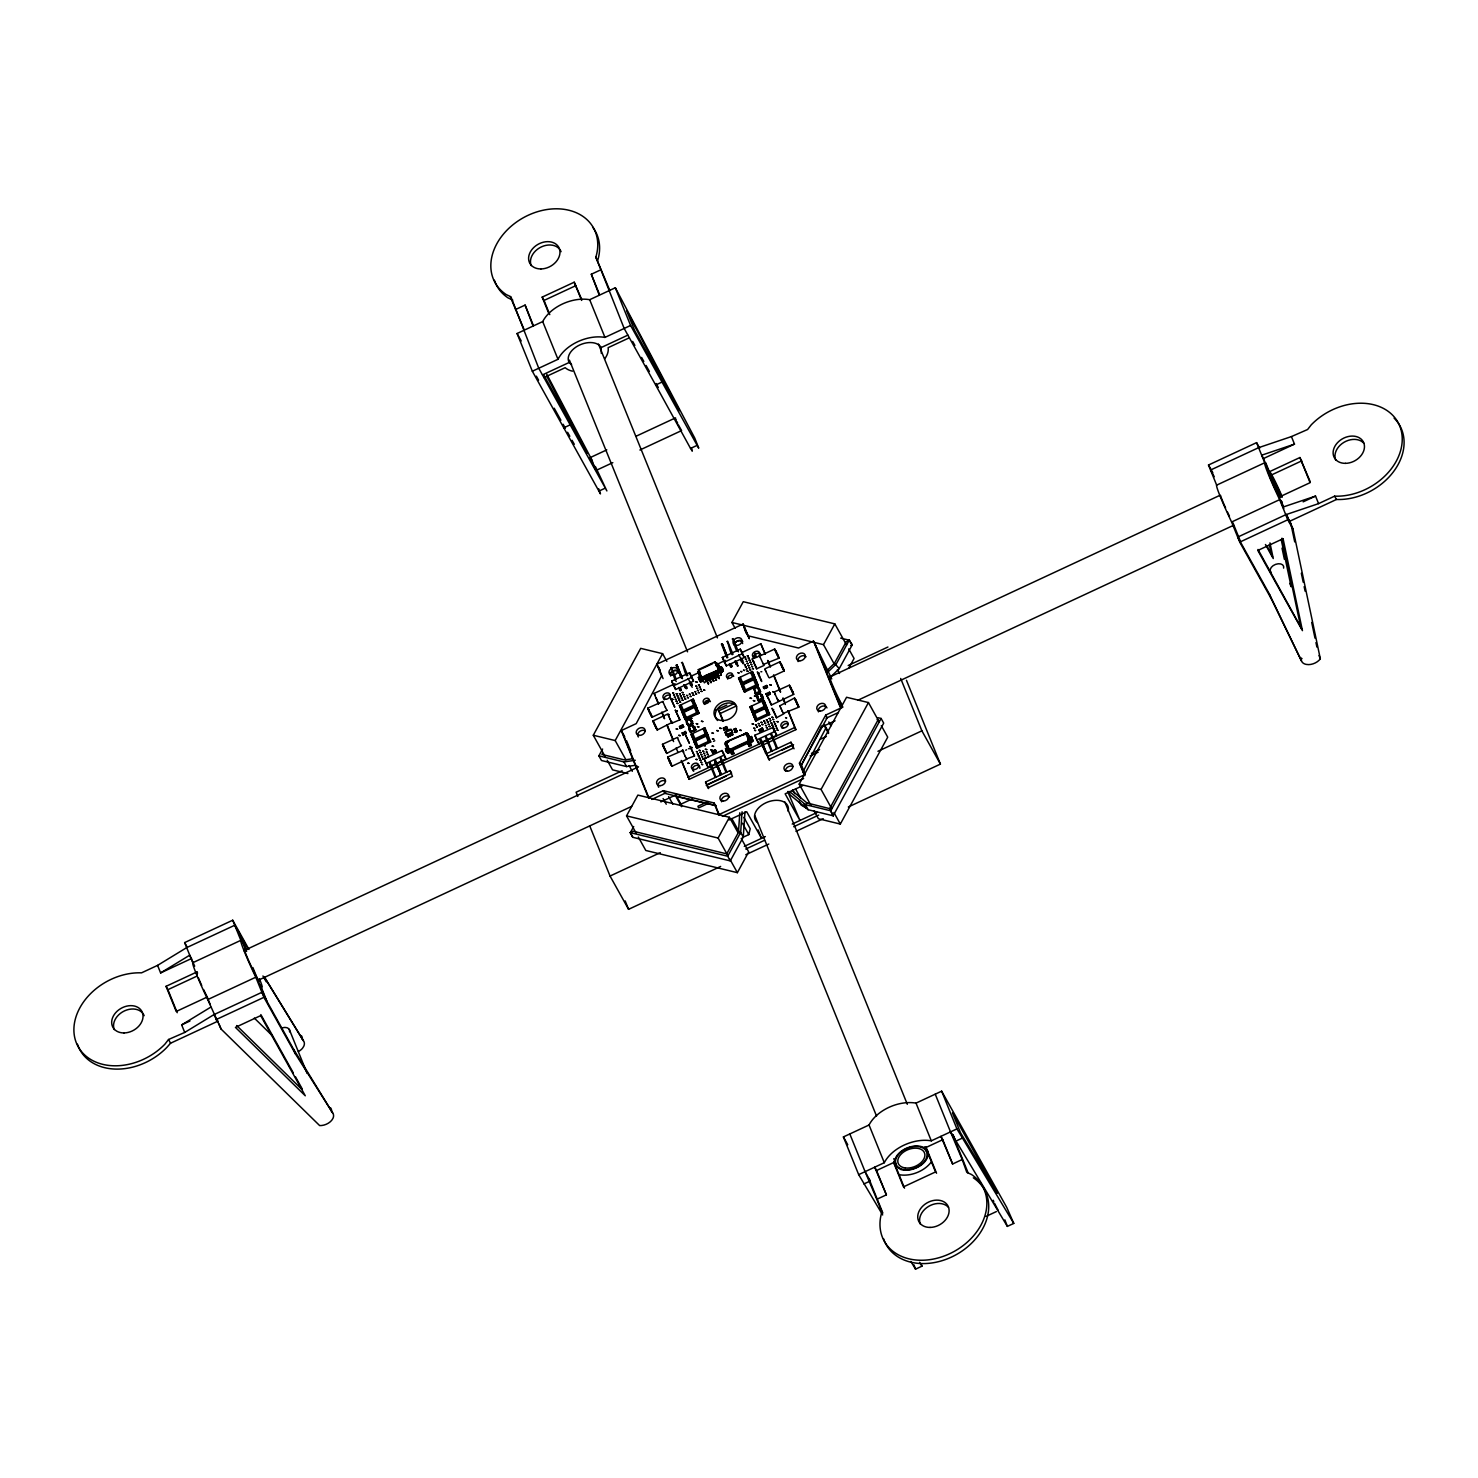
<?xml version="1.0" encoding="UTF-8"?>
<svg xmlns="http://www.w3.org/2000/svg" width="1478" height="1478" viewBox="0 0 1478 1478"><rect width="100%" height="100%" fill="white"/><g stroke="black" fill="none" stroke-linecap="round" stroke-linejoin="round"><path stroke-width="1.5" d="M691.944 724.719C693.441 715.555 681.783 718.862 688.545 725.439L689.395 725.92M758.731 699.759L759.784 700.72L762.352 698.669L759.988 693.33L756.773 694.826L758.085 696.526M706.299 679.862C712.581 691.445 703.159 673.709 705.856 677.589M708.96 678.624L711.288 682.466L708.978 676.942L709.44 678.106L711.361 677.22L710.9 676.037L713.948 681.229L710.881 674.393M713.56 674.799L716.202 680.176L715.056 675.779M716.978 674.892L719.287 678.735L716.22 671.899M739.794 812.771L738.464 832.354L726.733 853.878L633.194 831.227L630.164 832.631L632.769 837.287L730.28 860.898L743.268 837.102L744.967 811.828M730.28 860.898L727.693 856.242L740.681 832.428L742.067 811.773M719.971 672.102C724.608 673.395 723.426 664.416 719.176 668.887M721.172 670.569L722.65 669.682L722.834 671.418M749.42 741.125L750.196 742.861L751.803 742.122L750.879 739.831L752.302 738.501L750.732 739.554L752.284 740.145L748.441 742.122L747.85 741.069L749.697 744.838L748.681 745.3L747.462 742.289L732.072 749.457L733.938 753.595L731.85 754.574L725.199 743.028L726.529 743.212M752.21 739.536C750.048 742.824 750.842 742.991 752.561 739.499M700.48 677.571L701.071 676.499M717.347 664.287L716.775 665.34M717.199 665.155L717.569 664.176M728.34 746.261L726.733 747.018L727.509 748.736L728.303 747.572M728.913 749.013L728.34 747.757L727.028 748.699L729.042 752.708L730.317 751.12M746.778 735.416L746.87 732.94L746.076 734.104M746.057 733.716L746.667 735.176L747.258 734.104M601.324 353.427L601.195 347.552A17.699 11.381 -22 0 0 579.616 345.021A17.699 11.381 -22 0 0 569.159 362.479L542.463 374.895M686.679 722.927L687.307 722.483M688.36 726.012L687.473 723.444M688.083 725.384L691.963 723.259M689.265 729.319L689.801 729.171M689.339 728.654L689.413 728.248M690.596 732.441L690.54 730.465M689.986 730.243C687.529 735.323 699.87 727.194 693.256 726.455M754.445 690.152L754.297 688.877M755.646 694.05L755.591 692.073M755.073 691.741L755.11 691.445M760.209 691.131L755.092 693.81L754.704 691.002M757.179 697.006L757.235 696.674M757.457 697.671L758.362 698.891M757.715 699.334L758.417 700.868M757.826 698.595L757.475 699.704M758.454 700.258L762.962 697.93M758.75 700.849L757.734 700.424M742.362 837.583L748.773 834.608L750.214 828.752L743.859 817.352M717.698 664.509L716.239 663.696L717.975 667.335M721.837 669.608C723.998 667.539 719.195 670.753 721.837 669.608L721.005 666.855M753.041 740.921L751.341 736.487L752.912 741.088M679.64 795.164L678.79 797.085L715.906 805.436M801.187 765.549L822.027 725.68M802.794 772.107L826.054 727.73M605.075 756.403L593.288 735.25L640.695 648.362L662.587 653.664L666.855 661.368M635.614 765.253L626.561 766.583L601.472 760.505L598.886 755.849L602.599 749.032M602.414 753.503L601.897 754.445L624.566 759.932L633.157 758.676M625.896 759.784L615.181 740.552L662.587 653.664M636.187 833.186L626.543 815.874L637.886 795.09L729.43 817.279L738.002 832.65M735.139 628.242L731.924 622.478L743.268 601.694L834.811 623.882L846.598 645.036M633.692 826.516L630.459 832.447L632.769 837.287M685.681 750.196L686.605 749.771M713.486 741.365L714.779 740.755M772.606 727.01L773.567 727.231L754.833 735.231L756.736 739.905L758.805 743.637L776.707 735.287L772.735 726.88L776.707 735.287M773.327 729.375L774.417 729.116L773.751 729.855M834.183 663.881L823.486 644.648L834.811 623.882M727.73 855.356L718.105 838.044L729.43 817.279M826.368 671.067L834.46 663.271L846.155 641.84L849.462 640.251L852.049 644.925L850.663 645.572M829.62 677.885L839.245 668.647L852.27 644.777L849.129 640.38L836.197 664.084L826.627 673.284M638.33 837.028L645.812 850.478L737.374 872.667L748.699 851.882L741.199 838.414M848.926 667.927L854.081 658.486L848.723 648.879M714.022 802.96L718.77 814.692L804.198 774.897L799.45 763.165L825.685 715.093L840.631 708.128L813.473 641.082L798.526 648.029L747.868 635.762L743.101 624.03L656.823 664.213L661.59 675.945L636.205 723.629L621.259 730.594L648.399 797.64L663.363 790.675L714.022 802.96L715.5 805.621L664.841 793.353L663.363 790.675M810.942 805.288L799.173 784.134L846.561 697.265L868.454 702.567L879.151 721.8M831.763 808.669L821.066 789.437L868.454 702.567M788.458 791.487L790.25 795.035L808.115 809.722L833.259 815.819L829.657 808.632L878.08 719.878L877.082 719.638M830.618 811.016L881.11 718.456L878.117 717.735M814.156 811.053L818.424 818.757L840.317 824.059L887.724 737.171L881.294 725.643M700.35 677.238L697.967 671.973L699.297 672.139M700.554 677.09L701.089 678.624L701.662 677.571M747.129 734.677L746.445 733.162M218.079 1021.095L170.561 1043.228L168.547 1039.496L164.908 1044.17A56.312 43.01 -29.1 0 1 75.618 1040.881A56.312 43.01 -29.1 0 1 141.555 972.838L157.573 965.374L186.69 947.62L234.743 925.246L247.768 948.654M722.613 671.529L722.724 669.516L721.319 670.846M730.28 751.508C726.548 755.35 723.296 748.496 728.395 748.662M749.217 738.815L751.341 737.947L750.916 736.672M829.657 808.632L807.006 802.96L805.51 804.679L808.115 809.722M757.364 697.819L758.731 700.72M706.429 680.213L706.576 680.508C708.461 683.206 706.447 677.866 703.916 677.275L720.414 669.626L719.86 668.296L718.714 668.832L721.209 674.984L706.133 681.34L704.914 678.827L717.624 672.915L717.458 674.374M702.918 680.619C699.39 682.245 698.724 681.303 702.383 680.619M729.818 751.545L727.786 752.45L727.028 751.378M687.603 724.257L687.048 723.851M757.604 697.598L756.718 697.912L756.958 695.99M668.278 714.595L669.22 714.595M753.115 661.368L753.651 661.35M760.856 671.733L761.817 671.733M758.971 673.488L758.011 673.247L758.935 672.823M688.526 748.699L689.487 748.681M717.199 675.428L718.493 676.24M157.573 965.374L160.622 972.912L189.738 955.176L194.69 966.169M168.547 1039.496L184.713 1032.438L181.665 1024.882L210.781 1007.146M184.713 1032.438L213.83 1014.684L261.902 992.311L293.365 1048.863L332.661 1112.934A10.771 6.928 -22 0 1 332.938 1118.403L331.682 1120.342A10.771 6.928 -22 0 1 319.654 1125.589L221.053 1029.021L207.733 999.59A34.456 2.088 65 0 1 192.787 962.714L184.639 942.594L232.711 920.221L248.988 949.467M752.524 741.365L752.117 739.868M755.609 694.124L755.627 693.274M595.542 466.845L606.885 490.936L538.749 368.244L510.908 296.745L506.233 294.584A56.312 43.01 -29.1 0 1 530.805 214.107A56.312 43.01 -29.1 0 1 595.837 257.19L609.767 290.353M515.489 309.549L525.096 305.078L533.299 325.326M548.744 313.318L542.186 297.115L574.221 282.206L581.815 299.701M599.292 295.212L591.311 274.243L600.918 269.772L595.837 257.19M542.186 297.115L544.033 300.44L576.069 285.531M598.756 488.849L600.474 493.911L532.339 371.237L517.078 333.511L542.703 321.576A34.456 22.152 -22 0 1 589.685 299.701L615.328 287.767L694.808 438.19L698.724 448.167L630.589 325.474L615.328 287.767M532.339 371.237L557.982 359.302A34.456 22.152 -22 0 1 604.964 337.409L630.589 325.474M601.195 347.552L627.891 335.118M543.941 377.574L565.169 367.689A24.387 15.667 -22 0 0 572.503 371.181M629.369 337.778L608.142 347.663A24.387 15.667 -22 0 1 604.65 358.951M563.82 427.789L570.231 424.814M600.918 269.772L624.178 328.467L655.659 385.019L662.07 382.045M612.816 462.632L596.151 470.392L593.011 464.739L590.128 457.626L606.793 449.866M635.965 436.287L675.557 417.849M639.9 450.014L681.58 430.597L678.439 424.962M598.701 491.195L605.112 488.22M655.659 385.019L690.54 448.425L696.951 445.451M670.642 667.686C671.991 666.412 673.469 678.679 676.24 681.543M680.878 677.035L676.869 664.786L682.282 677.977M681.487 662.643C682.818 661.368 684.129 672.989 686.9 675.834M726.973 657.932L722.169 643.687L726.714 654.754M726.788 641.544C728.1 640.27 729.43 651.89 732.201 654.736M732.22 639.013C733.494 637.757 734.307 648.103 737.023 650.893M676.056 665.155L677.109 665.211M721.356 644.057L722.409 644.112M671.659 681.099L689.561 672.749L691.63 676.481L693.533 681.155L675.631 689.487L671.659 681.099L675.631 689.487M722.372 657.47L740.275 649.138L742.344 652.851L744.247 657.544L726.345 665.876L722.372 657.47L726.345 665.876M706.133 681.34L704.341 682.836L698.281 669.663L715.149 661.793L716.848 665.506M712.544 663.696L699.648 669.7L699.149 671.215L698.281 669.663M716.017 663.363L714.391 662.828M658.338 703.916L654.107 693.441L675.021 683.704M691.759 675.908L700.129 672.01M716.497 664.675L725.236 660.315M741.974 652.519L760.819 643.761L765.382 654.255M697.967 671.973L701.126 679.252L699.112 679.51L700.978 678.993L701.459 680.102L699.445 680.36L701.311 679.825M715.629 665.543L716.701 665.045M673.543 685.774L691.464 677.441L693.533 681.155M724.275 662.162L742.178 653.812L744.247 657.544M700.092 674.578L699.057 671.862M718.049 667.686L719.416 670.273M699.999 681.561L698.577 677.293L700.572 681.709M716.368 663.511L718.086 667.797M700.055 677.275L701.2 676.739M719.583 666.596L720.119 667.927L718.493 668.573L716.978 663.105M734.788 661.128L738.316 665.821M741.014 658.209L742.935 663.677M687.898 678.476L692.129 685.293M703.085 680.065L701.81 681.635L699.796 677.645L700.941 677.109L700.868 678.735M735.619 660.962L737.504 666.19M705.394 675.594L716.442 670.772M700.332 678.975L701.939 678.236M704.101 677.367L701.976 678.513L701.089 676.887M708.11 675.391C711.398 688.951 709.68 672.065 707.888 676.942M710.124 674.744L711.306 675.354L710.77 674.134M713.449 672.896L715.075 677.829L713.449 672.896L713.449 674.855M715.463 672.25L716.701 674.725L714.779 675.631L714.317 674.448M708.368 675.852L707.74 676.499M704.988 677.681L705.431 676.628M708.461 676.111L708.609 676.407M710.216 674.966L711.158 674.91M716.627 672.675L715.666 672.712L716.867 673.266M702.493 679.51L704.581 678.531L703.731 676.702M716.294 670.513L717.273 672.619L719.361 671.64L718.437 669.46L719.897 669.22M720.192 671.492L721.356 670.957M706.78 679.344L710.124 679.289M712.119 676.869L714.04 675.982M720.285 673.044L721.892 672.287L720.839 669.737M707.482 679.252L714.742 675.852M752.247 658.634L756.348 656.712L754.759 652.814M714.539 676.665L714.872 677.386M648.436 709.68L647.826 708.11L662.828 701.44M760.339 657.692L759.71 656.066L774.712 649.008L776.061 651.355M714.816 677.367L714.65 676.887M707.075 681.561L707.426 680.49M713.061 678.513L710.77 676.093M708.184 683.908L707.629 683.113L708.609 683.704M710.863 682.67L710.29 681.875L711.288 682.466M712.969 680.619L713.523 681.413M716.202 680.176L715.629 679.381L716.627 679.972M713.375 681.155L711.639 675.686M718.308 678.143L716.978 673.211M651.17 715.611L652.057 717.236L667.095 710.29M778.185 655.918L779.035 658.172L763.849 664.25M752.93 660.26L752.191 659.243L756.607 668.813L764.2 665.359L763.387 664.158M693.182 699.112L696.083 705.8L682.282 712.211L679.381 705.542L693.182 699.112L693.903 700.424L692.184 701.237L692.831 699.464L695.565 705.856L694.364 706.595M738.575 677.94L752.376 671.511L753.096 672.841L755.276 678.199L741.476 684.628L738.575 677.94L741.476 684.628M751.304 673.488L752.598 672.896L752.025 671.862L754.759 678.254L754.186 677.22M653.867 723.13L652.999 720.876L667.945 713.911L668.647 714.89M765.512 670.458L764.883 668.85L779.885 661.793L781.234 664.139M1289.259 519.868L1292.991 529.069L1320.334 658.818A10.771 6.928 -22 0 1 1308.64 664.62L1306.164 664.398A10.771 6.928 -22 0 1 1301.508 660.98L1271.228 598.682L1239.746 542.13L1231.599 522.011A34.456 2.088 65 0 1 1216.653 485.135L1208.505 465.016L1256.577 442.643L1259.681 448.222M681.543 710.9L695.344 704.47L696.083 705.8M740.737 683.316L754.537 676.887L755.276 678.199M682.06 710.844L684 711.417M696.193 706.558L699.094 713.246L685.293 719.675L682.393 712.987L696.193 706.558L696.932 707.888L695.122 708.535L696.415 707.925L695.842 706.909L698.595 713.301L697.376 714.04M741.586 685.404L755.387 678.975L756.126 680.286L758.288 685.644L744.487 692.073L741.586 685.404L744.487 692.073M655.548 726.825L657.23 730.021L672.12 722.372M769.262 677.903L784.208 670.938L783.358 668.703M672.176 723.056L679.862 719.804L675.335 710.216L679.862 719.804M684.573 718.345L698.373 711.934L699.094 713.246M743.748 690.762L757.567 684.332L758.288 685.644M1214.251 476.71L1210.556 470.041L1258.609 447.668L1291.421 436.583L1307.605 429.507L1311.245 424.833A56.312 43.01 -29.1 0 1 1400.516 428.121A56.312 43.01 -29.1 0 1 1334.597 496.165L1318.579 503.629L1285.768 514.714L1237.696 537.105L1269.177 593.657L1301.508 660.98M746.224 691.279L744.838 691.722L742.104 685.349L742.677 686.365M756.57 686.457L757.789 685.7L755.036 679.307L755.609 680.342M757.623 686.993C749.069 692.277 758.51 682.781 757.9 688.526M754.094 688.379L757.512 686.79M689.986 718.992C682.43 723.832 690.411 715.925 690.244 720.525M686.568 721.19L688.342 725.901M690.411 719.398L692.831 722.206L692.092 721.504M754.482 689.856L754.999 692.461M758.325 688.064L758.916 687.935M690.669 720.063L691.279 719.952M758.583 688.785L759.47 688.785M763.276 686.956C772.458 682.393 756.81 691.408 767.581 687.307L766.694 685.367C769.336 687.307 762.703 690.263 763.424 686.974M682.781 724.941L679.363 726.529L680.249 728.469L683.667 726.88L682.781 724.941L679.769 727.01M758.971 689.653L760.56 691.759M691.316 721.652L692.461 721.338M715.463 710.382L726.862 705.061M760.006 690.171L759.378 690.318M683.667 726.88L680.249 728.469L679.825 726.4M691.704 722.576L692.923 723.758M682.393 725.218L683.52 726.862M755.757 693.034L757.032 693.903L759.6 692.72L757.235 686.513M723.056 721.412L718.77 710.826L734.437 703.528M756.071 693.237L759.6 691.852L756.182 693.441L754.02 688.009M688.434 725.255L691.963 723.851L688.545 725.439L686.365 720.026M760.653 691.778L758.971 689.025M693.016 723.777L691.981 722.613M692.461 725.181L694.531 731.111L691.131 731.832C685.256 729.522 692.221 721.449 692.831 726.917M1294.488 444.121L1261.658 455.206L1263.505 458.531L1294.488 444.121L1291.421 436.583M160.622 972.912L191.586 958.501M692.572 725.384L689.154 726.973M756.865 695.196L759.988 693.33M689.154 727.582L690.281 730.705M692.997 725.79L694.789 727.01M760.8 694.198L761.724 696.471M718.77 710.826L720.248 713.486L735.915 706.188M761.078 694.882L761.687 694.752M761.854 694.734L762.593 695.436L761.447 695.805M685.367 731.333L686.254 733.273L682.836 734.862L681.949 732.922L685.275 732.127M693.644 727.379L693.274 725.827M766.047 693.755L769.798 692.776L766.047 693.755L771.368 705.024L793.704 694.364L793.095 692.794M693.903 728.044L694.512 727.933M694.678 727.897L694.734 728.728M762.5 696.323L762.814 697.21M1216.653 485.135L1264.725 462.762L1256.577 442.643M766.583 695.103L770.334 694.106L766.916 695.713L766.195 693.773M192.787 962.714L240.84 940.341L232.711 920.221M663.345 746.538L662.477 744.302L677.534 737.356M774.675 693.053L774.324 691.963L789.381 685.201L790.73 687.547M688.951 726.4L691.02 731.628L694.549 730.243L689.579 718.53M758.824 700.055L761.891 698.041M695.695 729.319L696.064 730.187L693.921 727.416M704.821 727.86L707.722 734.529L693.921 740.958L691.02 734.27L704.821 727.86L705.542 729.171L703.75 729.818M749.937 706.817L763.738 700.387L764.477 701.699L766.639 707.057L752.838 713.486L749.937 706.817L752.838 713.486M691.519 734.233L692.812 733.624L694.993 738.982L693.699 739.591L694.272 740.607L691.519 734.233L692.092 735.25M704.47 728.192L703.085 728.654L705.339 734.16L707.205 734.584L704.47 728.192L706.632 733.568M753.189 713.153L750.454 706.761L751.655 706.004L753.909 711.509L752.616 712.119L754.574 712.692M763.96 701.754L762.02 701.182L764.274 706.706L766.121 707.112L764.92 707.87M750.676 708.128L752.394 707.334M762.74 702.512L764.477 701.699M622.146 770.777L576.106 792.226L577.806 796.42M848.169 665.525L887.945 647.013M693.182 739.647L706.983 733.217L707.722 734.529M752.099 712.174L765.918 705.745L766.639 707.057M1263.505 458.531L1268.937 471.944L1299.919 457.533L1310.247 481.81M829.047 677.349L1219.609 495.481M210.301 1004.726L207.197 997.059L176.233 1011.469L166.053 986.325L197.017 971.914M243.778 950.705L638.514 766.879M665.451 751.101L666.707 753.429L681.524 745.614M726.64 726.548L727.509 728.488L724.091 730.077L723.222 728.137C732.109 726.178 720.174 726.843 724.516 729.873M752.949 714.262L766.749 707.833L767.488 709.144L769.668 714.521L755.849 720.95L752.949 714.262L755.849 720.95M707.833 735.305L710.733 741.993L696.932 748.404L694.032 741.734L707.833 735.305L708.572 736.617L706.761 737.282M753.466 714.207L754.759 713.597L756.939 718.973L755.627 719.564L756.2 720.599L753.466 714.207L754.039 715.241M766.398 708.184L765.105 708.793L767.285 714.151L769.151 714.576L766.398 708.184L766.971 709.2M727.102 727.989L724.091 730.077M765.77 709.957L767.488 709.144M1279.375 497.402A17.699 1.072 65 0 1 1269.713 476.304A17.699 1.072 65 0 1 1270.803 475.269L1301.767 460.859M166.053 986.325L167.901 989.669L196.814 976.201M668.869 760.154L667.65 757.069L682.947 750.454M779.848 705.819L794.554 697.986L795.515 699.63M726.4 733.827C721.781 731.739 732.737 726.566 731.739 731.351M725.181 732.497L731.37 729.615M725.292 732.7L726.585 731.481M729.984 730.501L731.481 729.818M733.993 729.153L736.173 729.282L733.993 729.153L735.416 732.423L737.116 731.628L735.711 728.358M696.193 747.092L710.013 740.663L710.733 741.993M735.767 728.506L734.123 729.485L736.044 728.95M755.129 719.62L768.929 713.19L769.668 714.521M695.842 741.069L698.004 746.445L696.711 747.037L697.283 748.071L694.549 741.679L695.122 742.695M709.662 741.014L707.482 735.656L710.234 742.048L708.368 741.623L706.188 736.247M734.418 730.021L736.026 728.968M726.271 735.176L732.46 732.294L732.571 733.365L727.231 735.841L726.104 734.658L732.46 732.294M737.116 731.628L734.935 731.499L735.416 732.423M734.972 731.555L736.691 730.76M735.083 731.832L736.949 731.222M735.342 732.275L736.986 731.296M727.823 736.709L728.802 736.598L727.952 737.005M729.855 735.767L730.834 735.656L729.984 736.062M731.998 735.12L732.866 734.714L731.148 733.421M671.012 764.588L671.973 766.232L686.827 759.249M795.718 699.815L798.877 707.131L783.673 713.227M686.586 758.916L694.512 755.997L690.078 746.427L694.512 755.997M774.971 713.708L772.015 708.202L776.449 717.772L783.876 713.8M745.466 732.626L749.586 742.252L747.942 741.716L730.538 749.808L730.058 751.341L725.92 741.734L745.91 733.439M728.303 741.291L743.822 734.4M728.451 741.568L725.92 741.734M726.603 742.861L728.691 741.901M726.954 745.152L725.809 745.688L725.255 744.339L726.862 743.6M749.642 739.369L747.997 733.753L746.667 735.176M725.199 743.028L726.696 744.469M711.971 751.323C721.153 746.778 705.505 755.794 716.276 751.674L715.389 749.734M726.806 744.727L727.324 745.651M762.593 728.672L763.276 730.04L759.858 731.628L758.99 729.689L762.408 728.1L759.396 730.169M747.388 735.638L748.552 735.102L750.03 737.762M712.525 752.671L716.276 751.674M759.526 731.037L763.276 730.04L762.334 728.211M747.813 737.263L749.494 736.413M747.886 737.411L748.884 738.298L746.87 732.94M704.101 758.842L722.003 750.51L724.072 754.223L725.975 758.916L708.073 767.248L704.101 758.842L708.073 767.248M749.18 738.63L747.85 738.464L751.397 745.466L749.309 746.445L748.681 745.3M728.543 748.94L726.363 749.752L725.384 748.57M727.564 750.048L729.171 749.309M751.803 742.122L750.307 739.462L748.33 739.277M729.171 749.771L748.921 740.57M728.691 751.157L728.211 750.048L726.345 750.584L728.358 750.325L725.255 744.339M726.603 751.581L728.543 750.898M729.652 750.824L726.788 751.545M706.004 763.535L723.906 755.184L725.975 758.916M756.736 739.905L774.638 731.573M730.649 752.413L733.291 752.468M749.124 743.803L750.177 743.305M1231.599 522.011L1279.652 499.638A34.456 2.088 65 0 1 1264.725 462.762M207.733 999.59L255.786 977.217A34.456 2.088 65 0 1 240.84 940.341M688.009 777.206L794.721 727.509L795.903 729.633L689.191 779.331L681.229 760.449M857.72 700.313L1233.668 525.244M257.819 980.468L631.679 806.378M651.761 799.432L665.913 792.855M826.091 718.253L838.377 712.525M1303.134 501.855L1315.531 496.091L1318.579 503.629M181.665 1024.882L189.923 1021.039M660.851 801.907L676.869 794.443M821.047 727.305L835.07 720.784M720.285 774.38C722.982 776.412 714.04 762.944 714.668 760.523M765.586 753.281C768.283 755.313 759.341 741.864 759.969 739.425M715.906 776.948L714.872 776.911L715.906 776.948L710.068 762.666M726.77 771.885L725.716 771.849L726.77 771.885L720.913 757.604M772.052 750.806L771.017 750.75L772.052 750.806L766.214 736.524M777.483 748.274L776.43 748.237L777.483 748.274L771.645 733.993M705.542 782.028L730.095 770.574L731.592 773.253L707.02 784.689L705.542 782.028L707.907 787.866L732.478 776.43L730.095 770.574M790.97 742.233L793.335 748.09L768.782 759.526L766.417 753.669L790.97 742.233L794.037 748.792M766.417 753.669L767.895 756.33L792.448 744.894M706.244 785.409L726.178 776.116M781.696 750.27L793.575 744.746M1239.746 542.13L1287.8 519.757L1292.991 529.069M215.88 1019.709L263.934 997.336L295.415 1053.888L332.661 1112.934M680.231 804.494L692.24 798.896M820.382 739.222L826.405 736.432M1288.927 521.623L1336.445 499.49A56.312 43.01 -29.1 0 0 1394.493 470.337A56.312 43.01 -29.1 0 0 1394.105 418.145M708.017 801.538L697.93 806.231L698.614 807.912L708.701 803.219M811.477 753.318L819.551 749.568M810.147 755.942L818.221 752.173M722.336 816.373L803.607 778.536M729.097 819.939L746.704 811.736L761.521 838.359L758.14 829.971M802.776 785.631L785.151 793.834L799.967 820.456L787.682 791.506M589.685 825.759L610.044 876.048L660.278 852.658M877.932 751.304L921.884 730.834L940.414 764.108L848.317 806.988M744.284 846.395L765.327 836.585M792.208 824.077L817.223 812.42M745.762 849.056L764.514 840.317M793.686 826.738L818.701 815.099M610.044 876.048L628.575 909.321L720.654 866.441M745.78 854.746L768.8 844.03M795.995 831.357L823.209 818.683M882.662 1214.953L858.681 1174.64L843.402 1136.933L869.046 1124.998A34.456 22.152 -22 0 1 916.027 1103.124L941.652 1091.17L1006.703 1207.323L1013.779 1223.415L1007.368 1226.389L950.52 1131.889L935.241 1094.163M858.681 1174.64L884.306 1162.706A34.456 22.152 -22 0 1 931.306 1140.831L956.931 1128.896L1013.779 1223.415M962.215 1159.509L966.797 1172.331L971.471 1174.493A56.312 43.01 -29.1 0 1 946.899 1254.951A56.312 43.01 -29.1 0 1 881.886 1211.868L876.787 1199.305L886.394 1194.834L874.699 1167.195L876.546 1170.521L893.636 1162.558L895.502 1165.883L900.619 1169.431A17.754 11.399 -22 0 0 927.648 1156.849L927.537 1150.974L925.671 1147.649L942.761 1139.686L952.608 1163.999L962.215 1159.509L950.52 1131.889M863.873 1183.97L870.283 1180.977L865.092 1171.666L849.813 1133.94M962.123 1138.208L955.712 1141.201L953.162 1134.919M985.937 1216.449L996.357 1211.59M910.836 1261.418L915.529 1269.159L921.939 1266.184L921.2 1263.893M757.955 687.196L759.655 689.487M762.537 696.544L763.516 698.78M699.149 678.291L719.657 669.977L717.495 665.802L718.641 665.266L718.105 663.936L720.119 667.927M749.531 738.815L751.027 742.048M698.78 672.933L699.796 673.044L699.149 671.215M719.065 668.906L717.938 668.647L721.209 674.984M749.568 739.794C746.131 739.277 754.094 738.889 751.341 736.487M1282.701 507.176L1315.531 496.091M692.277 722.428L690.688 719.435M747.055 668.703L746.224 669.626L746.723 668.703M770.869 720.359L770.056 721.282L770.555 720.359M718.271 675.723L716.109 673.617M719.509 669.017L721.116 672.231M699.445 678.365L700.036 679.732M598.886 755.849L623.975 761.927L635.281 760.265M759.082 688.711L758.343 687.418M590.128 457.626L591.754 460.175M775.156 650.117L776.504 652.223M778.943 658.153L777.687 655.826M784.208 670.938L783.248 669.294M793.704 694.364L792.356 692.018M798.767 707.112L797.898 705.486M647.826 708.11L650.634 713.357M652.057 717.236L651.281 715.019M652.999 720.876L653.978 722.52M653.442 721.966L654.163 722.724M657.23 730.021L656.103 726.954M662.477 744.302L663.456 745.947M666.707 753.429L666.245 751.748M667.65 757.069L668.998 759.415M998.315 1210.593L994.528 1203.295M840.668 638.126L849.462 640.251M731.924 622.478L823.486 644.648M799.173 784.134L821.066 789.437M593.288 735.25L615.181 740.552M627.891 773.567L612.557 769.853L607.199 760.246M626.543 815.874L718.105 838.044M630.164 832.631L727.693 856.242M512.755 300.071L508.081 297.909A56.312 43.01 -29.1 0 1 494.409 280.21M834.46 663.271L839.245 668.647M571.58 364.697L569.159 362.479M791.912 790.564L807.006 802.96M789.511 791.543L805.51 804.679L830.507 810.738L833.259 815.819M254.327 1018.102L272.395 1035.801M236.628 1025.529L301.623 1089.157M720.396 671.899L722.668 671.141L722.225 669.867M1282.091 502.261L1280.983 500.432L1283.532 506.714M672.268 723.278L671.566 722.095M677.774 737.688L678.439 740.072M682.614 749.919L683.778 751.951M663.16 745.448L663.696 747.388M749.531 741.42L751.397 745.466M303.47 1040.845L264.192 976.773L303.47 1040.845A10.771 6.928 -22 0 1 303.747 1046.313L302.491 1048.271A10.771 6.928 -22 0 1 298.371 1051.56M748.274 738.261L749.291 740.016L748.496 738.446M725.716 731.869L726.215 732.829L725.716 731.943M919.593 1262.304L921.939 1266.184M778.075 656.528L778.629 657.322L777.41 654.144M778.5 701.182L777.058 698.447M666.855 710.142L665.414 707.408M668.629 758.713L668.518 759.322M690.54 448.425L692.314 451.141L691.427 448.148M1334.597 496.165L1336.445 499.49M1268.937 471.944L1270.803 475.269M1285.768 514.714L1290.941 524.043L1294.728 541.927M1266.757 545.511L1272.576 556.873M1265.445 544.514L1273.26 558.555L1269.953 542.851M1258.018 549.446L1301.767 628.963M1208.505 465.016L1212.847 472.812M881.11 718.456L883.696 723.13L833.222 815.671L832.779 814.581M837.398 669.645L839.541 673.488M813.473 641.082L831.744 678.919M842.903 707.186L837.601 697.671L841.758 707.925M632.658 341.418L634.893 345.409M641.581 357.436L643.817 361.445M646.052 365.454L649.396 371.477M656.084 383.504L658.32 387.513M825.685 715.093L827.163 717.754L800.928 765.826L799.45 763.165M828.788 721.966L830.895 725.772M824.318 724.626L828.641 732.22M824.336 725.846L828.567 733.457M743.101 624.03L749.346 638.422M743.748 627.078L749.254 638.699M766.269 685.552L767.156 687.492M769.04 692.369L769.909 694.309M769.927 693.625L769.391 692.295M763.72 686.753L764.588 688.693M833.906 812.512L840.317 824.059M766.509 693.625L767.304 695.436M750.732 672.472L752.819 677.681M757.216 684.683L757.789 685.7M753.743 679.917L755.923 685.275M743.748 663.289L738.63 654.846M761.096 694.235L763.332 698.577M754.057 689.413L754.685 690.725M756.828 696.23L757.438 697.524M740.367 677.293L742.473 682.503M743.397 684.739L745.559 690.097M739.647 678.919L739.074 677.885L741.827 684.277M731.998 666.726L729.375 663.862L731.185 667.095M750.454 706.761L751.009 707.777M761.983 728.303L762.851 730.243M795.515 788.882L800.799 798.397M803.977 804.106L806.101 807.912L801.131 805.048L799.007 801.242M759.452 729.559L760.302 731.425M792.67 789.825L794.776 793.631M719.86 668.296L721.892 672.287M716.756 663.216L717.292 664.749M719.139 668.481L719.878 669.885M716.239 663.696L716.756 664.952M718.197 668.924L718.973 670.07M754.833 735.231L758.805 743.637M510.39 296.986L524.339 330.148M716.812 671.437L717.624 672.915M717.273 672.619L718.105 674.079M751.249 740.774L749.771 738.113L750.307 739.462M746.667 733.033L747.388 734.437M746.279 733.328L749.771 739.702M543.886 375.19L587.394 453.34L546.564 375.818M744.025 734.972L743.674 734.141M517.078 333.511L521.217 340.975M705.191 677.996L706.761 681.025M536.366 376.169L538.583 380.179M554.213 408.224L560.901 420.251M563.136 424.26L565.372 428.269M567.589 432.278L569.824 436.287M572.06 440.296L574.295 444.305M698.651 671.751L699.464 672.841M698.41 671.788L703.417 680.896M698.189 671.862L699.02 673.229M700.646 676.702L701.477 678.347M731.961 732.94L732.866 734.714M699.796 677.645L701.81 681.635M726.751 728.081L726.215 726.733L727.084 728.672M730.114 734.215L730.705 735.36M698.152 677.497L700.258 679.658M729.079 734.289L729.652 735.305M727.878 734.769L728.802 736.598M727.084 735.305L727.619 736.247M732.072 749.457L732.552 750.325L747.942 743.157L747.462 742.289L749.309 746.445M725.883 742.824L726.696 743.914M725.643 742.861L727.933 746.723M730.649 751.969L730.446 749.161L731.702 751.914M725.421 742.935L726.252 744.302M728.321 747.96L728.839 749.217M727.841 748.053L728.709 749.401M727.028 748.699L729.042 752.708M689.505 682.43L692.203 687.288M942.761 1139.686L940.913 1136.36L952.608 1163.999M687.122 688.397L684.055 684.739L686.309 688.785M686.697 687.824L684.074 684.961L685.884 688.194M691.445 699.907L693.625 705.283M694.549 707.519L696.637 712.729M715.814 751.803L714.964 749.937L715.869 751.193M681.266 690.337L678.661 687.492L680.453 690.725M713.246 753.004L712.396 751.138L712.858 753.263M681.173 704.877L683.353 710.253M684.203 712.341L686.291 717.551M656.823 664.213L660.296 670.421M680.453 706.502L679.88 705.486L682.633 711.879M679.381 705.542L682.282 712.211M687.03 718.862L685.644 719.324L682.91 712.932L683.483 713.966M682.393 712.987L685.293 719.675M686.42 721.412L686.697 724.035M742.418 823.191L748.773 834.608M688.951 728.617L689.949 730.853M691.02 734.27L693.921 740.958M694.032 741.734L696.932 748.404M682.984 725.532L683.206 727.01M685.57 731.906L685.829 733.476L684.979 731.592M686.254 733.273L682.836 734.862M740.681 832.428L743.268 837.102M731.776 818.572L740.238 833.795M682.374 732.719L683.224 734.603M654.107 693.441L655.29 695.584M729.873 859.198L737.374 872.667M676.388 795.94L681.672 805.455M675.243 795.275L681.598 806.674M668.592 796.568L672.823 804.18M663.086 798.545L666.264 804.235M621.259 730.594L624.714 736.801M843.402 1136.933L847.744 1144.729M629.092 765.549L632.307 771.313M623.975 761.927L626.561 766.583M262.955 975.96L266.225 981.798M260.849 1014.592L293.198 1072.714M295.434 1076.723L302.122 1088.75M184.639 942.594L186.727 946.326M213.83 1014.684L217.987 1022.129M1280.835 497.07L1270.747 474.253L1282.128 497.347M782.86 668.592L783.506 669.977M793.002 693.385L791.912 691.168M795.256 698.946L796.328 701.182M798.175 706.17L797.085 703.934M762.925 663.308L763.461 664.343M768.634 677.109L765.881 671.418M782.749 712.267L783.285 713.301M713.19 674.227L713.541 673.155M671.104 721.246L671.64 722.28M680.601 744.653L681.136 745.688M685.774 757.438L686.291 758.473M649.175 710.456L648.269 709.2M650.8 714.909L651.447 716.294M663.179 745.263L663.825 746.649M670.624 763.886L671.271 765.253M546.712 374.119L592.345 460.803M777.262 654.976L777.871 656.343M781.049 663.622L781.677 664.989M782.435 667.742L783.044 669.109M790.545 687.048L791.155 688.415M797.714 705.302L796.624 702.992M762.981 663.437L760.265 657.562M777.631 699.63L775.377 694.826M780.088 706.521L782.804 712.396M753.41 661.165L754.556 663.493M671.16 721.375L670.014 719.029M680.637 744.783L678.384 739.998M685.238 756.385L685.81 757.567M650.375 714.059L650.985 715.426M656.158 728.192L655.087 725.883M663.64 746.131L664.269 747.499M668.813 758.916L670.975 763.479M670.199 763.017L670.809 764.385M776.412 651.909L778.038 655.419M777.354 655.29L776.227 652.925M781.585 664.675L782.139 665.95M781.973 666.8L782.527 668.056M791.063 688.101L792.707 691.612M792.005 691.482L790.878 689.117M781.659 710.068L782.25 711.288M769.207 699.685L766.897 695.75M711.214 675.021L710.327 675.206M592.493 461.653L593.269 463.279M665.433 707.5L662.938 701.847M685.256 756.459L683.095 751.692M648.824 710.844L650.449 714.373M654.699 723.758L656.324 727.287M663.991 748.201L666.208 751.877M664.546 749.401L665.118 750.565M669.349 759.951L669.922 761.133M670.291 763.35L669.164 760.967M782.139 665.839L783.211 668.204M781.954 666.892L780.883 664.527M796.808 702.032L797.363 703.232M796.051 701.884L796.624 703.085M760.302 677.515C751.6 659.613 765.179 690.559 760.837 678.735M670.014 719.047L668.887 716.571M649.341 712.008L649.895 713.209M654.514 724.774L655.068 725.975M664.749 748.348L665.303 749.549M676.961 421.673L677.663 423.281M776.356 653.036L774.971 649.895M792.06 690.337L793.132 692.646M790.379 687.954L791.007 689.228M796.18 702.013L795.109 699.704M780.587 707.685L781.105 708.849M755.129 664.749L756.718 668.832M769.798 700.941L771.368 705.024M594.045 464.96L594.766 466.568M650.523 713.227L651.909 716.387M653.997 723.629L654.643 724.904M665.174 749.42L665.802 750.713M663.493 747.037L664.121 748.33M670.347 762.205L671.418 764.514M668.647 759.821L669.294 761.096M1004.874 1219.867L1007.368 1226.389M865.092 1171.666L876.787 1199.305M783.007 667.853L783.654 669.238M775.932 652.112L774.712 649.008M780.458 663.511L781.105 664.878M797.658 704.045L798.619 706.262M790.582 688.305L789.381 685.201M795.755 701.071L794.794 698.854M993.216 1200.247L993.807 1201.688M765.937 671.492L765.087 669.46M774.915 693.755L775.414 694.919M775.507 714.927L776.541 717.791M668.444 715.5L668.943 716.664M648.399 709.828L649.045 711.195M654.218 723.961L653.239 721.763M1299.919 457.533L1310.099 482.678L1279.135 497.088L1283.772 508.598M1265.704 462.706L1269.103 471.094M1286.913 515.083L1289.463 521.383M1286.082 514.27L1287.615 518.057M1279.652 499.638L1287.8 519.757M1289.795 583.385L1291.144 586.729L1281.241 539.747M1318.986 655.456L1320.334 658.818M1269.177 593.657L1271.228 598.682M1232.929 522.806L1240.559 541.669M906.457 680.286L940.414 764.108M900.675 678.439L921.884 730.834M814.951 643.743L840.409 706.595M767.932 660.537L770.481 666.818M773.862 675.187L780.643 691.944M783.192 698.226L784.892 702.419M788.273 710.789L795.903 729.633M760.819 643.761L765.05 654.218M767.599 660.5L770.13 666.781M773.53 675.169L780.31 691.907M782.86 698.189L785.391 704.47M787.94 710.752L794.721 727.509M941.652 1091.17L956.931 1128.896M952.534 1134.347L968.293 1173.292M801.021 764.034L805.251 774.509M799.746 762.907L804.9 775.617M744.598 629.185L746.298 633.378M769.465 692.166L770.334 694.106M591.311 274.243L599.514 294.491M752.376 671.511L754.537 676.887M755.387 678.975L757.567 684.332M763.738 700.387L765.918 705.745M766.749 707.833L768.929 713.19M763.387 700.738L766.121 707.112M762.352 699.519L760.394 693.81M740.275 649.138L742.178 653.812M756.773 694.826L758.935 700.258M733.033 638.625L738.427 651.835M770.832 734.363L776.671 748.644M916.027 1103.124L931.306 1140.831M589.685 299.701L604.964 337.409M727.601 641.156L733.014 654.366M765.401 736.894L771.239 751.175M759.138 729.707L759.858 731.628M761.466 740.552L766.639 753.318M767.895 756.33L769.465 760.228M722.169 643.687L727.786 657.544M760.782 739.037L766.398 752.912M925.838 1146.78L936.553 1173.255M925.671 1147.649L935.519 1171.943L903.483 1186.871L893.636 1162.558M721.597 644.482L726.77 657.267M760.653 740.94L765.826 753.706M574.221 282.206L581.611 300.422M784.873 801.944L907.307 1104.288M924.544 1146.873L926.281 1151.14M598.461 344.06L717.44 637.886M751.341 737.947L751.729 739.425M722.003 667.742L723.222 670.753M721.43 666.652L723.13 671.104M747.997 733.753L748.552 735.102M749.05 738.298L750.639 741.845M748.33 741.476L749.697 744.838M715.149 661.793L718.419 669.848M731.074 729.338L732.571 732.497L726.382 735.379L725.088 732.127M708.221 677.293L708.701 678.457M720.248 713.486L722.816 719.841M732.238 749.42L733.938 753.595M730.926 749.586L732.294 752.949M699.5 675.945L700.276 677.663M700.609 680.49L701.052 681.58M728.358 748.57L728.1 749.789M700.221 680.286L700.812 681.672M754.981 815.874L876.546 1116.093M893.784 1158.678L896.37 1165.052M698.577 677.293L700.35 681.709M569.418 360.115L687.547 651.816M726.899 749.364L727.49 750.713M727.693 751.286L728.284 752.653M893.802 1161.69L904.518 1188.164M726.566 749.42L727.268 750.806M727.342 751.36L728.044 752.727M725.809 748.367L727.804 752.782M544.033 300.44L549.779 314.629M725.901 749.494L727.379 752.727M722.003 750.51L723.906 755.184M689.561 672.749L691.464 677.441M682.3 662.255L687.713 675.446M869.046 1124.998L884.306 1162.706M720.1 757.992L725.957 772.273M542.703 321.576L557.982 359.302M694.124 702.272L695.565 705.856M697.136 709.717L698.595 713.301M716.165 761.65L721.338 774.417M676.869 664.786L682.485 678.642M715.481 760.135L721.098 773.992M676.296 665.58L681.469 678.365M715.352 762.02L720.525 774.805M876.546 1170.521L886.394 1194.834M671.455 667.317L676.259 679.196M709.255 763.036L715.093 777.317M869.064 1178.964L882.865 1213.069M707.02 784.689L708.609 788.587M715.167 804.771L719.398 815.246M658.32 666.874L663.068 678.605M656.14 697.671L658.671 703.953M662.07 712.322L664.62 718.604M667.151 724.885L673.1 739.554M682.411 762.574L689.191 779.331M661.738 712.285L664.269 718.567M666.818 724.848L673.599 741.605M676.148 747.886L677.848 752.08M626.524 740.626L630.681 750.879M622.737 733.254L649.045 798.212M625.176 900.933L628.575 909.321M289.3 1029.427L307.128 1073.434M293.365 1048.863L295.415 1053.888M239.935 934.576L246.678 951.222M267.075 1001.622L260.331 984.958A24.387 1.478 65 0 0 259.426 978.75M238.438 931.897L246.087 950.76M252.867 967.536L265.597 998.962M255.786 977.217L263.934 997.336M219.021 1023.995L221.053 1029.021M167.901 989.669L177.231 1012.707M170.561 1043.228L166.755 1047.496A56.312 43.01 -29.1 0 1 77.484 1044.207M914.032 1264.946L915.529 1269.159M792.836 692.11L793.446 693.496M789.621 686.088L790.231 687.455M780.144 662.661L780.754 664.047M675.889 419.068L676.351 420.232M778.185 699.611L778.592 700.627M774.583 692.868L774.989 693.884M779.756 705.653L780.162 706.65M595.357 468.009L596.151 470.392M683.169 751.822L682.503 749.9L682.854 750.99M668.111 714.613L668.518 715.629M671.123 763.978L671.973 766.232M656.454 727.786L657.082 729.153M648.066 708.978L648.694 710.345M525.096 305.078L533.096 326.047M795.146 699.556L794.554 697.986M780.495 663.363L779.885 661.793M672.028 722.188L672.379 723.296M1301.324 573.261L1303.208 582.203M1304.15 586.674L1305.092 591.145M1311.707 622.46L1314.995 638.126M1315.956 642.597L1316.898 647.068M1281.98 538.177L1300.418 625.6M1282.036 548.153L1284.4 559.331M1269.325 544.551L1271.228 553.529M717.551 720.507A11.99 9.164 -29.1 0 1 720.433 705.93A11.99 9.164 -29.1 0 1 736.654 706.392M782.195 728.432A3.898 2.974 -29.1 0 1 788.217 723.98M753.762 658.172A3.898 2.974 -29.1 0 1 756.163 653.756A3.898 2.974 -29.1 0 1 760.8 654.883M664.232 699.851A3.898 2.974 -29.1 0 1 670.255 695.417M693.718 771.276A3.898 2.974 -29.1 0 1 695.103 765.696A3.898 2.974 -29.1 0 1 699.833 768.431M704.452 704.415A3.307 2.531 -29.1 0 1 706.484 700.683A3.307 2.531 -29.1 0 1 710.419 701.625M727.749 679.141A3.307 2.531 -29.1 0 1 729.781 675.409A3.307 2.531 -29.1 0 1 733.716 676.351M282.409 1027.783A7.076 4.545 -22 0 1 289.559 1031.829M330.629 1107.909A10.771 6.928 -22 0 1 331.515 1111.401M301.438 1035.819A10.771 6.928 -22 0 1 302.325 1039.311M258.983 979.563A17.754 1.072 65 0 1 258.946 980.745L257.117 978.011A17.699 1.072 65 0 1 247.177 957.171A17.699 1.072 65 0 1 245.662 950.705M114.268 1029.593A16.517 12.618 -29.1 0 1 124.466 1010.897A16.517 12.618 -29.1 0 1 144.16 1015.663M207.437 997.373A17.699 1.072 65 0 1 203.631 989.632M201.692 985.456A17.699 1.072 65 0 1 198.403 977.826M197.276 974.907A17.699 1.072 65 0 1 197.609 973.078M1271.339 572.633A7.076 4.545 -22 0 1 1275.588 564.374A7.076 4.545 -22 0 1 1283.625 568.125M1302.044 658.652A10.771 6.928 -22 0 1 1300.437 657.488M1274.96 482.493A24.387 1.478 65 0 1 1277.269 487.407M1335.687 460.009A16.517 12.618 -29.1 0 1 1343.982 442.31A16.517 12.618 -29.1 0 1 1363.861 443.271M1229.456 516.118A17.699 1.072 65 0 1 1227.497 512.053M1225.558 507.878A17.699 1.072 65 0 1 1220.477 495.296M531.193 265.578A16.517 12.618 -29.1 0 1 541.391 246.881A16.517 12.618 -29.1 0 1 561.086 251.666M592.623 227.113A56.312 43.01 -29.1 0 1 597.685 260.516M930.992 1162.355A24.387 15.667 -22 0 1 898.827 1174.604M895.502 1165.883A17.699 11.381 -22 0 1 905.959 1148.443A17.699 11.381 -22 0 1 927.537 1150.974M920.314 1224.061A16.517 12.618 -29.1 0 1 928.609 1206.381A16.517 12.618 -29.1 0 1 948.488 1207.341M973.337 1177.818A56.312 43.01 -29.1 0 1 961.679 1251.293A56.312 43.01 -29.1 0 1 883.548 1238.693M785.446 771.017A4.73 3.603 -29.1 0 1 788.014 766.897A4.73 3.603 -29.1 0 1 792.929 766.565M757.457 822.562A17.699 11.381 -22 0 1 768.08 801.889A17.699 11.381 -22 0 1 788.144 811.293M721.56 801.797A4.73 3.603 -29.1 0 1 723.943 796.734A4.73 3.603 -29.1 0 1 729.615 797.011M818.424 711.86A4.73 3.603 -29.1 0 1 821.343 706.521A4.73 3.603 -29.1 0 1 826.978 707.888M842.146 705.154A17.699 1.072 65 0 1 832.206 684.314A17.699 1.072 65 0 1 830.691 677.848M798.065 661.571A4.73 3.603 -29.1 0 1 800.429 656.509A4.73 3.603 -29.1 0 1 806.101 656.786M637.48 767.156A17.699 1.072 65 0 1 637.295 766.14M658.745 787.257A4.73 3.603 -29.1 0 1 658.246 786.462M658.024 785.52A4.73 3.603 -29.1 0 1 660.611 781.4A4.73 3.603 -29.1 0 1 665.525 781.068M638.367 736.968A4.73 3.603 -29.1 0 1 639.253 731.832A4.73 3.603 -29.1 0 1 645.165 730.779M733.79 644.685A4.73 3.603 -29.1 0 1 738.538 640.768A4.73 3.603 -29.1 0 1 742.64 643.577M670.107 673.506A4.73 3.603 -29.1 0 1 675.04 670.569A4.73 3.603 -29.1 0 1 678.568 673.414M704.452 704.082A37.763 28.839 -29.1 0 1 708.553 700.018M670.661 676.074A4.73 3.603 -29.1 0 1 673.58 670.735A4.73 3.603 -29.1 0 1 679.196 672.084M734.529 645.295A4.73 3.603 -29.1 0 1 737.651 640.879A4.73 3.603 -29.1 0 1 742.787 641.452M1280.022 495.943A16.517 0.998 65 0 1 1270.84 475.805A16.517 0.998 65 0 1 1272.484 476.138A16.517 0.998 65 0 1 1281.962 496.331M733.07 748.496L733.07 748.496M735.73 747.258L735.73 747.258M738.409 746.02L738.409 746.02M741.069 744.764L741.069 744.764M743.748 743.526L743.748 743.526M746.408 742.289L746.408 742.289M672.675 692.812L673.635 693.053L672.675 692.812M673.543 694.937L674.504 695.177L673.543 694.937M672.028 699.186L672.989 699.427L672.028 699.186M674.393 697.08L675.354 697.302L674.393 697.08M676.259 693.681L677.22 693.921L676.259 693.681M679.584 689.173C679.067 693.034 683.723 687.307 679.584 689.173M675.261 699.205L676.222 699.427L675.261 699.205M677.109 695.805L678.069 696.046L677.109 695.805M679.474 693.699L680.434 693.921L679.474 693.699M676.037 701.126L676.998 701.348L676.037 701.126M677.977 697.93L678.938 698.17L677.977 697.93M685.016 686.642C684.48 690.503 689.136 684.794 685.016 686.642M680.342 695.824L681.303 696.064L680.342 695.824M682.189 692.425L683.15 692.665L682.189 692.425M676.906 703.251L677.866 703.473L676.906 703.251M678.753 699.851L679.714 700.092L678.753 699.851M681.21 697.949L682.171 698.189L681.21 697.949M683.058 694.568L684.018 694.789L683.058 694.568M679.621 701.976L680.582 702.216L679.621 701.976M690.429 684.111C689.912 687.991 694.568 682.263 690.429 684.111M682.06 700.073L683.021 700.313L682.06 700.073M683.926 696.692L684.887 696.914L683.926 696.692M676.425 710.807L677.386 711.047L676.425 710.807M684.776 698.817L685.737 699.057L684.776 698.817M686.623 695.417L687.584 695.658L686.623 695.417M695.842 681.857L697.191 682.189L695.842 681.857M687.492 697.561L688.452 697.782L687.492 697.561M689.339 694.161L690.3 694.401L689.339 694.161M690.208 696.286L691.168 696.526L690.208 696.286M692.055 692.905L693.016 693.127L692.055 692.905M695.75 686.125L696.711 686.346L695.75 686.125M692.923 695.029L693.884 695.27L692.923 695.029M694.771 691.63L695.732 691.87L694.771 691.63M696.618 688.249L697.579 688.471L696.618 688.249M698.466 684.85L699.427 685.09L698.466 684.85M676.222 728.95L677.571 729.282L676.222 728.95M695.639 693.773L696.6 693.995L695.639 693.773M697.487 690.374L698.447 690.614L697.487 690.374M699.334 686.974L700.295 687.215L699.334 686.974M698.337 692.498L699.297 692.739L698.337 692.498M700.202 689.117L701.163 689.339L700.202 689.117M701.052 691.242L702.013 691.464L701.052 691.242M678.808 735.342L680.157 735.656L678.808 735.342M703.768 689.967L704.729 690.208L703.768 689.967M690.485 717.994L691.833 718.326L690.485 717.994M696.323 723.647L697.671 723.961L696.323 723.647M730.317 665.543C729.781 669.423 734.437 663.696 730.317 665.543M697.524 726.622L698.872 726.954L697.524 726.622M701.477 721.246L702.807 721.56L701.477 721.246M735.73 663.012C735.213 666.892 739.868 661.165 735.73 663.012M691.242 747.425L692.203 747.665L691.242 747.425M741.162 660.5C740.644 664.361 745.281 658.634 741.162 660.5M744.598 657.045L745.559 657.285L744.598 657.045M687.935 763.147L688.896 763.369L687.935 763.147M738.058 672.749L739.018 672.97L738.058 672.749M745.466 659.17L746.427 659.41L745.466 659.17M747.314 655.789L748.274 656.01L747.314 655.789M696.471 751.581L697.431 751.803L696.471 751.581M740.774 671.474L741.734 671.714L740.774 671.474M744.469 664.694L745.429 664.934L744.469 664.694M746.316 661.313L747.277 661.534L746.316 661.313M748.164 657.913L749.124 658.153L748.164 657.913M697.339 753.706L698.3 753.928L697.339 753.706M699.186 750.307L700.147 750.547L699.186 750.307M743.489 670.218L744.45 670.458L743.489 670.218M745.337 666.818L746.298 667.058L745.337 666.818M747.184 663.437L748.145 663.659L747.184 663.437M749.032 660.038L749.993 660.278L749.032 660.038M696.083 759.359L697.043 759.581L696.083 759.359M698.189 755.831L699.149 756.071L698.189 755.831M700.055 752.431L701.015 752.671L700.055 752.431M703.861 745.429L705.191 745.762L703.861 745.429M748.053 665.562L749.013 665.802L748.053 665.562M749.9 662.162L750.861 662.403L749.9 662.162M712.045 733.014L713.394 733.347L712.045 733.014M699.057 757.955L700.018 758.196L699.057 757.955M700.905 754.574L701.865 754.796L700.905 754.574M702.752 751.175L703.713 751.415L702.752 751.175M747.055 671.086L748.016 671.308L747.055 671.086M748.903 667.686L749.863 667.927L748.903 667.686M750.75 664.306L751.711 664.527L750.75 664.306M705.412 749.272L706.743 749.586L705.412 749.272M699.925 760.098L700.886 760.32L699.925 760.098M701.773 756.699L702.734 756.939L701.773 756.699M703.62 753.3L704.581 753.54L703.62 753.3M749.771 669.811L750.732 670.051L749.771 669.811M751.618 666.43L752.579 666.652L751.618 666.43M712.488 738.889L713.837 739.203L712.488 738.889M716.83 730.538L718.179 730.853L716.83 730.538M700.775 762.223L701.736 762.445L700.775 762.223M702.641 758.824L703.602 759.064L702.641 758.824M704.489 755.443L705.449 755.664L704.489 755.443M706.336 752.043L707.297 752.284L706.336 752.043M719.749 728.155L721.098 728.488L719.749 728.155M752.487 668.555L753.447 668.795L752.487 668.555M701.644 764.348L702.604 764.588L701.644 764.348M705.339 757.567L706.299 757.789L705.339 757.567M707.186 754.168L708.165 754.408L707.186 754.168M712.193 746.113L713.523 746.427L712.193 746.113M710.77 749.808L712.119 750.122L710.77 749.808M708.054 756.293L709.015 756.533L708.054 756.293M750.122 698.078L751.471 698.41L750.122 698.078M754.464 696.064L755.812 696.378L754.464 696.064M753.41 700.59L754.741 700.923L753.41 700.59M739.905 730.169L741.254 730.483L739.905 730.169M769.909 684.813L771.239 685.145L769.909 684.813M752.21 723.924L753.558 724.257L752.21 723.924M772.661 691.63L774.01 691.963L772.661 691.63M753.743 728.192L754.704 728.432L753.743 728.192M755.591 724.811L756.551 725.033L755.591 724.811M754.611 730.317L755.572 730.557L754.611 730.317M756.459 726.936L757.42 727.158L756.459 726.936M758.306 723.536L759.267 723.777L758.306 723.536M759.175 725.661L760.135 725.901L759.175 725.661M761.022 722.28L761.983 722.502L761.022 722.28M761.872 724.405L762.833 724.645L761.872 724.405M763.738 721.005L764.699 721.246L763.738 721.005M764.588 723.148L765.549 723.37L764.588 723.148M766.435 719.749L767.396 719.989L766.435 719.749M772.624 709.532L773.585 709.773L772.624 709.532M767.304 721.874L768.264 722.114L767.304 721.874M769.151 718.493L770.112 718.714L769.151 718.493M765.549 725.476L766.509 725.716L765.549 725.476M771.867 717.218L772.828 717.458L771.867 717.218M766.398 727.619L767.359 727.841L766.398 727.619M768.246 724.22L769.207 724.46L768.246 724.22M769.114 726.345L770.075 726.585L769.114 726.345M770.962 722.964L771.922 723.185L770.962 722.964M772.735 719.361L773.696 719.583L772.735 719.361M771.83 725.088L772.791 725.31L771.83 725.088M773.678 721.689L774.638 721.929L773.678 721.689M774.546 723.832L775.507 724.054L774.546 723.832M777.169 721.578L778.149 721.818L777.169 721.578M775.396 725.957L776.356 726.178L775.396 725.957M774.324 731.259L775.285 731.499L774.324 731.259M776.264 728.081L777.225 728.321L776.264 728.081M777.04 730.003L778.001 730.224L777.04 730.003M785.594 717.661L786.555 717.902L785.594 717.661M1283.07 538.713L1257.833 550.463L1302.451 630.644L1283.07 538.713M260.664 1015.626L235.427 1027.376L305.281 1095.789L260.664 1015.626M670.255 697.468L674.689 707.038L670.255 697.468M684.905 733.661L689.339 743.231L684.905 733.661M997.077 1193.042L960.478 1132.684L952.46 1112.879L997.077 1193.042M679.233 410.57L634.616 330.407L626.58 310.602L679.233 410.57M722.945 720.617A11.99 9.164 -29.1 0 0 736.229 705.653A11.99 9.164 -29.1 0 0 716.959 705.856A11.99 9.164 -29.1 0 0 722.945 720.617M783.746 727.878A3.898 2.974 -29.1 0 0 788.07 723.019A3.898 2.974 -29.1 0 0 781.807 723.075A3.898 2.974 -29.1 0 0 783.746 727.878M755.295 657.618A3.898 2.974 -29.1 0 0 759.618 652.759A3.898 2.974 -29.1 0 0 753.355 652.833A3.898 2.974 -29.1 0 0 755.295 657.618M665.784 699.297A3.898 2.974 -29.1 0 0 670.107 694.438A3.898 2.974 -29.1 0 0 663.844 694.512A3.898 2.974 -29.1 0 0 665.784 699.297M694.235 769.558A3.898 2.974 -29.1 0 0 698.558 764.699A3.898 2.974 -29.1 0 0 692.295 764.773A3.898 2.974 -29.1 0 0 694.235 769.558M705.579 703.62A3.307 2.531 -29.1 0 0 709.237 699.5A3.307 2.531 -29.1 0 0 703.934 699.556A3.307 2.531 -29.1 0 0 705.579 703.62M728.876 678.347A3.307 2.531 -29.1 0 0 732.534 674.227A3.307 2.531 -29.1 0 0 727.231 674.282A3.307 2.531 -29.1 0 0 728.876 678.347M124.004 1032.937A16.517 12.618 -29.1 0 0 142.313 1012.338A16.517 12.618 -29.1 0 0 115.764 1012.615A16.517 12.618 -29.1 0 0 124.004 1032.937M1345.423 463.353A16.517 12.618 -29.1 0 0 1363.732 442.753A16.517 12.618 -29.1 0 0 1337.202 443.031A16.517 12.618 -29.1 0 0 1345.423 463.353M540.93 268.941A16.517 12.618 -29.1 0 0 559.238 248.322A16.517 12.618 -29.1 0 0 532.69 248.618A16.517 12.618 -29.1 0 0 540.93 268.941M930.05 1227.424A16.517 12.618 -29.1 0 0 948.377 1206.805A16.517 12.618 -29.1 0 0 921.829 1207.101A16.517 12.618 -29.1 0 0 930.05 1227.424M787.478 771.202A4.73 3.603 -29.1 0 0 792.707 765.308A4.73 3.603 -29.1 0 0 785.114 765.401A4.73 3.603 -29.1 0 0 787.478 771.202M723.407 801.039A4.73 3.603 -29.1 0 0 728.636 795.146A4.73 3.603 -29.1 0 0 721.042 795.238A4.73 3.603 -29.1 0 0 723.407 801.039M660.075 785.705A4.73 3.603 -29.1 0 0 665.303 779.811A4.73 3.603 -29.1 0 0 657.71 779.904A4.73 3.603 -29.1 0 0 660.075 785.705M639.697 735.416A4.73 3.603 -29.1 0 0 644.944 729.522A4.73 3.603 -29.1 0 0 637.351 729.596A4.73 3.603 -29.1 0 0 639.697 735.416M820.253 711.103A4.73 3.603 -29.1 0 0 825.481 705.209A4.73 3.603 -29.1 0 0 817.907 705.302A4.73 3.603 -29.1 0 0 820.253 711.103M799.894 660.814A4.73 3.603 -29.1 0 0 805.122 654.92A4.73 3.603 -29.1 0 0 797.547 655.013A4.73 3.603 -29.1 0 0 799.894 660.814M736.561 645.48A4.73 3.603 -29.1 0 0 741.79 639.586A4.73 3.603 -29.1 0 0 734.215 639.66A4.73 3.603 -29.1 0 0 736.561 645.48M672.49 675.317A4.73 3.603 -29.1 0 0 677.718 669.423A4.73 3.603 -29.1 0 0 670.144 669.516A4.73 3.603 -29.1 0 0 672.49 675.317M904.425 1169.615A16.517 10.623 -22 0 0 927.112 1153.782A16.517 10.623 -22 0 0 902.448 1150.9A16.517 10.623 -22 0 0 904.425 1169.615M905.404 1167.971A14.17 9.108 -22 0 0 924.859 1154.392A14.17 9.108 -22 0 0 903.723 1151.935A14.17 9.108 -22 0 0 905.404 1167.971"/></g></svg>
